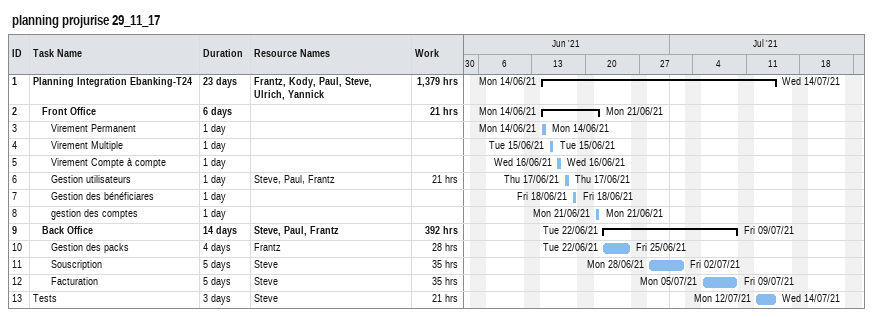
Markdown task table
planning projurise 29_11_17

| ID | Level | Task | Duration | Start | Finish | Resources | Work (h) |
|---|---|---|---|---|---|---|---|
| 1 | 1 | **Planning Integration Ebanking-T24** | 23d | 2021-06-14 | 2021-07-14 | Frantz, Kody, Paul, Steve, Ulrich, Yannick | 1379 |
| 2 | 2 | **Front Office** | 6d | 2021-06-14 | 2021-06-21 |  | 21 |
| 3 | 3 | Virement Permanent | 1d | 2021-06-14 | 2021-06-14 |  |  |
| 4 | 3 | Virement Multiple | 1d | 2021-06-15 | 2021-06-15 |  |  |
| 5 | 3 | Virement Compte à compte | 1d | 2021-06-16 | 2021-06-16 |  |  |
| 6 | 3 | Gestion utilisateurs | 1d | 2021-06-17 | 2021-06-17 | Steve, Paul, Frantz | 21 |
| 7 | 3 | Gestion des bénéficiares | 1d | 2021-06-18 | 2021-06-18 |  |  |
| 8 | 3 | gestion des comptes | 1d | 2021-06-21 | 2021-06-21 |  |  |
| 9 | 2 | **Back Office** | 14d | 2021-06-22 | 2021-07-09 | Steve, Paul, Frantz | 392 |
| 10 | 3 | Gestion des packs | 4d | 2021-06-22 | 2021-06-25 | Frantz | 28 |
| 11 | 3 | Souscription | 5d | 2021-06-28 | 2021-07-02 | Steve | 35 |
| 12 | 3 | Facturation | 5d | 2021-07-05 | 2021-07-09 | Steve | 35 |
| 13 | 1 | Tests | 3d | 2021-07-12 | 2021-07-14 | Steve | 21 |
